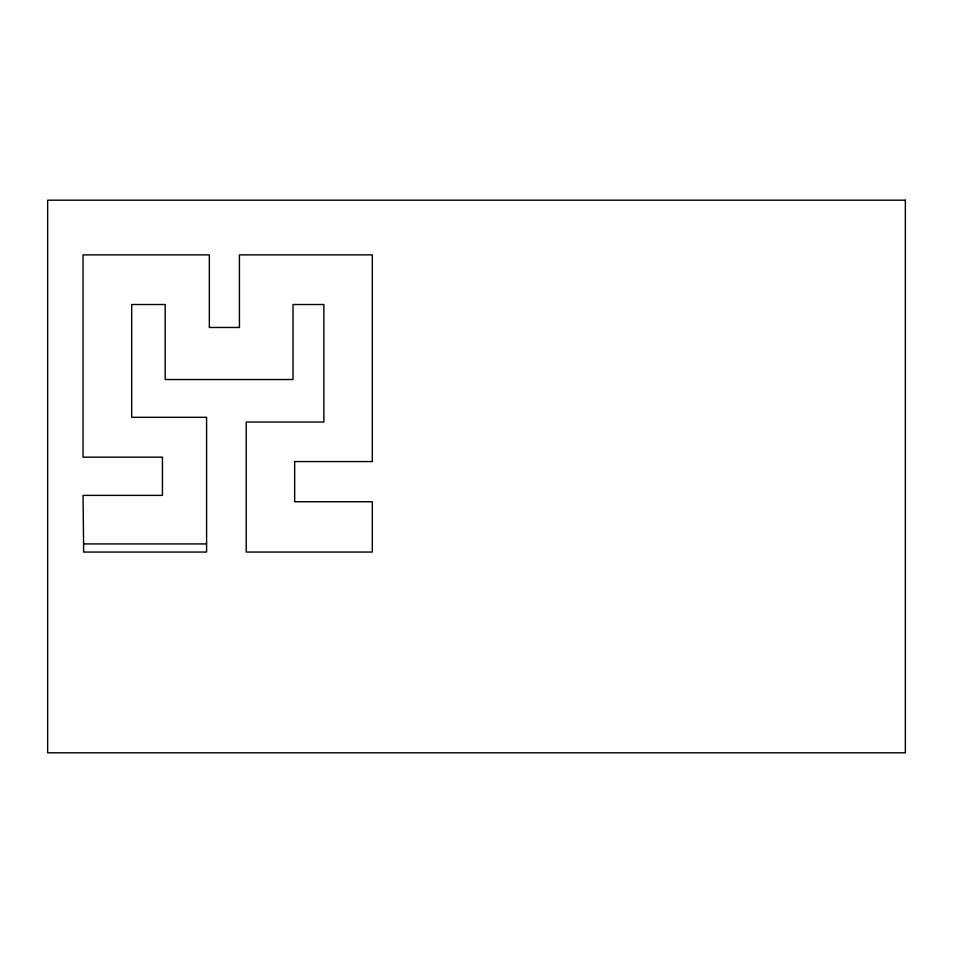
<?xml version="1.0" encoding="UTF-8"?>
<svg xmlns="http://www.w3.org/2000/svg" width="953" height="953" viewBox="0 0 953 953"><rect width="100%" height="100%" fill="white"/><g stroke="black" fill="none" stroke-linecap="round" stroke-linejoin="round"><path stroke-width="1.43" d="M83.59 543.925L83.59 552.049L206.587 552.049L206.587 417.307L131.693 417.307L131.693 304.519L165.191 304.519L165.191 379.52L293.024 379.52L293.024 304.519L323.877 304.519L323.877 422.024L246.231 422.024L246.231 552.049L372.313 552.049L372.313 501.754L294.668 501.754L294.668 461.562L372.313 461.562L372.313 254.88L239.429 254.88L239.429 327.475L209.338 327.475L209.338 254.88L83.042 254.88L83.042 457.166L162.439 457.166L162.439 495.381L83.042 495.381L83.59 543.925L206.587 543.925M905.35 200.19L47.65 200.19L47.65 752.81L905.35 752.81L905.35 200.19"/></g></svg>
